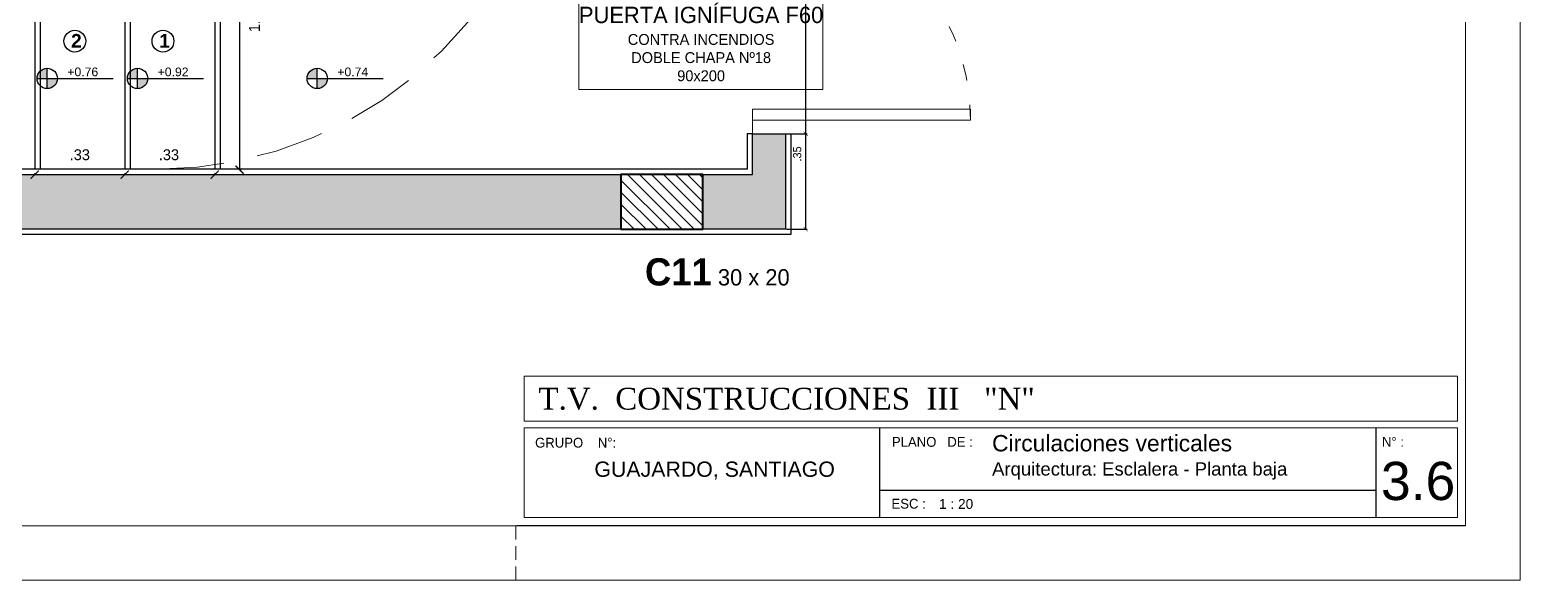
# Model space of a CAD drawing. Header units: millimetres. Extents: x -7 to 1246, y -1 to 1401.
# Drawn here: x 232.69 to 260.03, y -0.84 to 9.27 of the extents above; entities that cross this region are included whole.
import ezdxf
from ezdxf.enums import TextEntityAlignment as Align

# ---------------------------------------------------------------- set-up
doc = ezdxf.new("R2010")
doc.units = ezdxf.units.MM
doc.linetypes.add('ACAD_ISO03W100', pattern=[30, 12, -18])
doc.linetypes.add('HIDDEN', pattern=[0.375, 0.25, -0.125])
for name, color, linetype, lineweight in [('Anotaciones', 250, 'Continuous', 5), ('Carpinterias', 252, 'Continuous', 13), ('Columnas', 7, 'Continuous', 40), ('Cotas', 152, 'Continuous', 5), ('HATCH', 250, 'Continuous', 15), ('Muros', 7, 'Continuous', 30), ('Proyeccion', 252, 'HIDDEN', 13), ('Textos', 250, 'Continuous', 15)]:
    doc.layers.add(name, color=color, linetype=linetype, lineweight=lineweight)
doc.styles.add('CENTURYGOTIC', font='GOTHIC.TTF')
doc.styles.add('Estilo_Generado_2', font='GOTHICB.TTF')
doc.styles.add('Gotic', font='GOTHIC.TTF')
doc.styles.add('LOCALES', font='arial.ttf')
doc.styles.add('ROMAND', font='GOTHIC.TTF')
doc.styles.add('ROTULO', font='times.ttf')
doc.styles.get("Standard").update_dxf_attribs({"font": 'arial.ttf'})
doc.dimstyles.new('1 20', dxfattribs={"dimtxt": 0.15, "dimasz": 0.08, "dimexe": 0.03, "dimexo": 0.02, "dimgap": 0.05, "dimtad": 1, "dimlfac": 0.2, "dimzin": 4, "dimdsep": 46, "dimtxsty": 'CENTURYGOTIC', "dimblk": 'ARCHTICK', "dimcen": 0.06, "dimclrd": 256, "dimclre": 256, "dimclrt": 251, "dimadec": 0, "dimazin": 0, "dimtfac": 1, "dimtofl": 0, "dimtmove": 2, "dimatfit": 3, "dimldrblk": 'ARCHTICK', "dimfxl": 1, "dimtolj": 1, "dimtzin": 0, "dimarcsym": 0})
doc.dimstyles.new('Cota 1-20', dxfattribs={"dimtxt": 0.2, "dimasz": 0.15, "dimexe": 0.03, "dimexo": 0.02, "dimgap": 0.05, "dimtad": 1, "dimlfac": 0.2, "dimzin": 4, "dimdsep": 46, "dimtxsty": 'CENTURYGOTIC', "dimblk": 'ARCHTICK', "dimcen": 0.6, "dimclrd": 256, "dimclre": 256, "dimclrt": 256, "dimadec": 0, "dimazin": 0, "dimtfac": 1, "dimtofl": 0, "dimtmove": 2, "dimatfit": 3, "dimldrblk": 'ARCHTICK', "dimfxl": 1, "dimtolj": 1, "dimtzin": 0, "dimarcsym": 0})

# ---------------------------------------------------------------- blocks, each defined once
blk = doc.blocks.new('*U73')
at = {"transparency": 33554687}
for p, q in [((0, 0), (0.05, 0)), ((0.9, 0), (0.85, 0))]:
    blk.add_line(p, q, dxfattribs=at)
blk.add_lwpolyline([(0.05, 0), (0.05, 0.8), (0.09, 0.8), (0.09, 0)], close=True, dxfattribs=at)
at = {"linetype": 'ACAD_ISO03W100', "ltscale": 0.005, "transparency": 33554687}
blk.add_arc((0.05, 0), 0.8, 360, 90, dxfattribs=at)
blk = doc.blocks.new('esc pvpv')
at = {"true_color": 0xc7c8ca, "transparency": 33554687}
h = blk.add_hatch(color=9, dxfattribs=at)
h.dxf.hatch_style = 1
h.paths.add_polyline_path([(199.6015, 268.7916), (199.4015, 268.7916), (199.4015, 265.7916), (199.6015, 265.7916)])
h.paths.add_polyline_path([(203.7015, 268.9916), (199.7015, 268.9916), (199.7015, 268.7916), (203.7015, 268.7916)])
h.paths.add_polyline_path([(204.3045, 265.7916), (204.3045, 265.9416), (204.184, 265.9416), (204.184, 265.7916), (204.0015, 265.7916), (204.0015, 265.5916), (204.3045, 265.5916)])
h.paths.add_polyline_path([(204.5515, 268.7916), (204.5515, 268.9916), (204.0015, 268.9916), (204.0015, 268.7916), (204.184, 268.7916)])
h.paths.add_polyline_path([(203.8622, 266.8416), (203.8626, 267.1956), (203.8626, 267.4816), (203.8625, 267.4816), (203.8626, 267.6416), (203.8626, 267.7686), (203.8622, 267.7686)])
h = blk.add_hatch(color=9, dxfattribs=at)
h.dxf.hatch_style = 1
h.paths.add_polyline_path([(203.7015, 265.7916), (199.7015, 265.7916), (199.7015, 265.5916), (203.7015, 265.5916)])
for p, q in [((201.5515, 266.9416), (201.5515, 265.8116)), ((201.5715, 266.9416), (201.5715, 265.8116)), ((201.8815, 266.9416), (201.8815, 265.8116)), ((201.9015, 266.9416), (201.9015, 265.8116)), ((202.2115, 266.9416), (202.2115, 265.8116)), ((202.2315, 266.9416), (202.2315, 265.8116))]:
    blk.add_line(p, q)
for points in [[(204.3045, 265.9416), (204.3245, 265.9416), (204.3245, 265.5716), (199.4015, 265.5716), (199.3815, 265.5716), (199.3815, 269.0116), (204.2125, 269.0116)], [(204.184, 265.9416), (204.164, 265.9416), (204.164, 265.8116), (200.2348, 265.8116), (199.6215, 266.4249), (199.6215, 268.1583), (200.2348, 268.7716), (203.8815, 268.7716)]]:
    blk.add_lwpolyline(points)
at = {"layer": 'Columnas'}
blk.add_lwpolyline([(203.7015, 265.5916), (204.0015, 265.5916), (204.0015, 265.7916), (203.7015, 265.7916)], close=True, dxfattribs=at)
at = {"layer": 'Muros'}
blk.add_lwpolyline([(204.3045, 265.7916), (204.3045, 265.5916), (204.0015, 265.5916), (204.0015, 265.7916), (204.184, 265.7916), (204.184, 265.9416), (204.3045, 265.9416)], close=True, dxfattribs=at)
for points in [[(203.7015, 265.5916), (199.7015, 265.5916), (199.7015, 265.7916), (200.0568, 265.7916)], [(200.2266, 265.7916), (203.7015, 265.7916)]]:
    blk.add_lwpolyline(points, dxfattribs=at)
at = {"layer": 'Proyeccion'}
blk.add_lwpolyline([(201.1065, 265.8116, -1), (201.1065, 268.7716), (201.9966, 268.7716, -1), (201.9966, 265.8116)], format="xyb", close=True, dxfattribs=at)
at = {"layer": 'Carpinterias', "transparency": 33554687, "xscale": -1, "rotation": 270}
blk.add_blockref('*U73', (204.184, 265.9416), dxfattribs=at)
blk = doc.blocks.new('_ArchTick')
at = {"color": 0, "linetype": 'ByBlock', "const_width": 0.15}
blk.add_lwpolyline([(-0.5, -0.5), (0.5, 0.5)], dxfattribs=at)
blk = doc.blocks.new('*D525')
at = {"layer": 'Cotas', "lineweight": -2, "transparency": 16777216}
for p, q in [((234.434, 6.63), (234.434, 6.64)), ((234.434, 6.61), (236.084, 6.61)), ((236.084, 6.63), (236.084, 6.64))]:
    blk.add_line(p, q, dxfattribs=at)
at = {"layer": 'Defpoints', "color": 0, "transparency": 16777216}
for p in [(234.434, 6.61), (236.084, 6.61), (236.084, 6.61)]:
    blk.add_point(p, dxfattribs=at)
at = {"layer": 'Cotas', "lineweight": -2, "transparency": 16777216, "xscale": 0.15, "yscale": 0.15, "zscale": 0.15, "rotation": 180}
blk.add_blockref('_ArchTick', (234.434, 6.61), dxfattribs=at)
at = {"layer": 'Cotas', "lineweight": -2, "transparency": 16777216, "xscale": 0.15, "yscale": 0.15, "zscale": 0.15}
blk.add_blockref('_ArchTick', (236.084, 6.61), dxfattribs=at)
at = {"layer": 'Cotas', "transparency": 16777216, "insert": (235.244, 6.974), "char_height": 0.2, "attachment_point": 5, "style": 'CENTURYGOTIC'}
blk.add_mtext('\\A1;.33', dxfattribs=at)
blk = doc.blocks.new('*D526')
at = {"layer": 'Cotas', "lineweight": -2, "transparency": 16777216}
for p, q in [((232.784, 6.63), (232.784, 6.64)), ((232.784, 6.61), (234.434, 6.61)), ((234.434, 6.63), (234.434, 6.64))]:
    blk.add_line(p, q, dxfattribs=at)
at = {"layer": 'Defpoints', "color": 0, "transparency": 16777216}
for p in [(232.784, 6.61), (234.434, 6.61), (234.434, 6.61)]:
    blk.add_point(p, dxfattribs=at)
at = {"layer": 'Cotas', "lineweight": -2, "transparency": 16777216, "xscale": 0.15, "yscale": 0.15, "zscale": 0.15, "rotation": 180}
blk.add_blockref('_ArchTick', (232.784, 6.61), dxfattribs=at)
at = {"layer": 'Cotas', "lineweight": -2, "transparency": 16777216, "xscale": 0.15, "yscale": 0.15, "zscale": 0.15}
blk.add_blockref('_ArchTick', (234.434, 6.61), dxfattribs=at)
at = {"layer": 'Cotas', "transparency": 16777216, "insert": (233.61, 6.974), "char_height": 0.2, "attachment_point": 5, "style": 'CENTURYGOTIC'}
blk.add_mtext('\\A1;.33', dxfattribs=at)
blk = doc.blocks.new('Cota de nivel planta')
h = blk.add_hatch(color=256)
h.dxf.hatch_style = 1
h.paths.add_polyline_path([(0.466, 0), (0, 0), (0, -0.466, 0.414214)])
h.paths.add_polyline_path([(0, 0), (0, 0.466, 0.414214), (-0.466, 0)])
for p, q in [((-0.466, 0), (0.466, 0)), ((0, -0.466), (0, 0.466)), ((0.466, 0), (3.023, 0))]:
    blk.add_line(p, q)
blk.add_circle((0, 0), 0.466)
blk.add_attdef('NIVEL', text='', height=0.4).set_placement((1.628, 0.1), align=Align.CENTER)
blk = doc.blocks.new('*D553')
at = {"layer": 'Cotas', "lineweight": -2, "transparency": 16777216}
for p, q in [((230.453, 6.63), (230.453, 6.64)), ((230.453, 6.61), (232.784, 6.61)), ((232.784, 6.63), (232.784, 6.64))]:
    blk.add_line(p, q, dxfattribs=at)
at = {"layer": 'Defpoints', "color": 0, "transparency": 16777216}
for p in [(230.453, 6.61), (232.784, 6.61), (232.784, 6.61)]:
    blk.add_point(p, dxfattribs=at)
at = {"layer": 'Cotas', "lineweight": -2, "transparency": 16777216, "xscale": 0.15, "yscale": 0.15, "zscale": 0.15, "rotation": 180}
blk.add_blockref('_ArchTick', (230.453, 6.61), dxfattribs=at)
at = {"layer": 'Cotas', "lineweight": -2, "transparency": 16777216, "xscale": 0.15, "yscale": 0.15, "zscale": 0.15}
blk.add_blockref('_ArchTick', (232.784, 6.61), dxfattribs=at)
at = {"layer": 'Cotas', "transparency": 16777216, "insert": (231.512, 6.974), "char_height": 0.2, "attachment_point": 5, "style": 'CENTURYGOTIC'}
blk.add_mtext('\\A1;.47', dxfattribs=at)
blk = doc.blocks.new('*D569')
at = {"layer": 'Cotas', "lineweight": -2, "transparency": 16777216}
for p, q in [((246.069, 11.86), (246.951, 11.86)), ((246.921, 11.86), (246.921, 7.36)), ((246.569, 7.36), (246.951, 7.36))]:
    blk.add_line(p, q, dxfattribs=at)
at = {"layer": 'Defpoints', "color": 0, "transparency": 16777216}
for p in [(246.049, 11.86), (246.549, 7.36), (246.921, 7.36)]:
    blk.add_point(p, dxfattribs=at)
at = {"layer": 'Cotas', "lineweight": -2, "transparency": 16777216, "xscale": 0.08, "yscale": 0.08, "zscale": 0.08}
for p, rotation in [((246.921, 11.86), 90), ((246.921, 7.36), 270)]:
    blk.add_blockref('_ArchTick', p, dxfattribs=dict(at, rotation=rotation))
at = {"layer": 'Cotas', "color": 251, "transparency": 16777216, "insert": (246.792, 10.152), "char_height": 0.15, "attachment_point": 5, "rotation": 90, "style": 'CENTURYGOTIC'}
blk.add_mtext('\\A1;.90', dxfattribs=at)
blk = doc.blocks.new('*D570')
at = {"layer": 'Cotas', "lineweight": -2, "transparency": 16777216}
for p, q in [((246.569, 7.36), (246.951, 7.36)), ((246.921, 7.36), (246.921, 5.61)), ((246.569, 5.61), (246.951, 5.61))]:
    blk.add_line(p, q, dxfattribs=at)
at = {"layer": 'Defpoints', "color": 0, "transparency": 16777216}
for p in [(246.549, 7.36), (246.549, 5.61), (246.921, 5.61)]:
    blk.add_point(p, dxfattribs=at)
at = {"layer": 'Cotas', "lineweight": -2, "transparency": 16777216, "xscale": 0.08, "yscale": 0.08, "zscale": 0.08}
for p, rotation in [((246.921, 7.36), 90), ((246.921, 5.61), 270)]:
    blk.add_blockref('_ArchTick', p, dxfattribs=dict(at, rotation=rotation))
at = {"layer": 'Cotas', "color": 251, "transparency": 16777216, "insert": (246.767, 6.99), "char_height": 0.15, "attachment_point": 5, "rotation": 90, "style": 'CENTURYGOTIC'}
blk.add_mtext('\\A1;.35', dxfattribs=at)
blk = doc.blocks.new('*D571')
at = {"layer": 'Cotas', "lineweight": -2, "transparency": 16777216}
for p, q in [((235.091, 12.36), (236.57, 12.36)), ((236.54, 12.36), (236.54, 6.7)), ((236.56, 6.7), (236.57, 6.7))]:
    blk.add_line(p, q, dxfattribs=at)
at = {"layer": 'Defpoints', "color": 0, "transparency": 16777216}
for p in [(235.071, 12.36), (236.54, 6.7), (236.54, 6.7)]:
    blk.add_point(p, dxfattribs=at)
at = {"layer": 'Cotas', "lineweight": -2, "transparency": 16777216, "xscale": 0.15, "yscale": 0.15, "zscale": 0.15}
for p, rotation in [((236.54, 12.36), 90), ((236.54, 6.7), 270)]:
    blk.add_blockref('_ArchTick', p, dxfattribs=dict(at, rotation=rotation))
at = {"layer": 'Cotas', "transparency": 16777216, "insert": (236.814, 9.486), "char_height": 0.2, "attachment_point": 5, "rotation": 90, "style": 'CENTURYGOTIC'}
blk.add_mtext('\\A1;1.13', dxfattribs=at)

msp = doc.modelspace()

# ---------------------------------------------------------------- hatches: boundary and pattern name
at = {"layer": 'HATCH', "true_color": 0x000000}
h = msp.add_hatch(dxfattribs=at)
h.set_pattern_fill('ANSI31', color=18, scale=0.049, angle=90)
h.set_pattern_definition([(135, (32.64283, -285.99593), (-0.11000814, -0.11000814), [])])
h.paths.add_polyline_path([(245.034, 22.61), (243.534, 22.61), (243.534, 21.61), (245.034, 21.61)])
h.paths.add_polyline_path([(245.034, 6.61), (243.534, 6.61), (243.534, 5.61), (245.034, 5.61)])

# ---------------------------------------------------------------- linework, layer by layer
for p, q in [((248.275, 1.965), (248.275, 0.315)), ((257.375, 1.965), (257.375, 0.315)), ((248.275, 0.815), (257.375, 0.815)), ((259.025, 0.165), (241.625, 0.165))]:
    msp.add_line(p, q)
at = {"lineweight": 13}
for points in [[(218.025, -0.835), (260.025, -0.835), (260.025, 28.865), (218.025, 28.865)], [(258.875, 2.912), (258.875, 2.085), (241.759, 2.085), (241.759, 2.912)], [(258.875, 1.965), (258.875, 0.315), (241.759, 0.315), (241.759, 1.965)]]:
    msp.add_lwpolyline(points, close=True, dxfattribs=at)
at = {"lineweight": 13, "ltscale": 0.05}
msp.add_lwpolyline([(220.725, 0.165), (259.025, 0.165), (259.025, 27.865), (218.225, 27.865)], dxfattribs=at)
for centre in [(233.518, 9.061), (235.135, 9.061)]:
    msp.add_circle(centre, 0.2)
at = {"layer": 'Proyeccion'}
msp.add_line((241.609, 0.165), (241.609, -0.835), dxfattribs=at)
at = {"layer": 'Textos', "ltscale": 0.03}
msp.add_lwpolyline([(247.237, 8.175), (242.763, 8.175), (242.763, 9.846), (247.237, 9.846)], close=True, dxfattribs=at)

# ---------------------------------------------------------------- block references
at = {"xscale": 5, "yscale": 5, "zscale": 5}
msp.add_blockref('esc pvpv', (-774.973, -1322.348), dxfattribs=at)
ref = msp.add_blockref('Cota de nivel planta', (233.013, 8.376), dxfattribs=dict(xscale=0.4, yscale=0.4, zscale=0.4))
ref.add_attrib('NIVEL', '+0.76', dxfattribs={"layer": 'Anotaciones', "height": 0.16}).set_placement((233.664, 8.416), align=Align.CENTER)
ref = msp.add_blockref('Cota de nivel planta', (234.67, 8.376), dxfattribs=dict(xscale=0.4, yscale=0.4, zscale=0.4))
ref.add_attrib('NIVEL', '+0.92', dxfattribs={"layer": 'Anotaciones', "height": 0.16}).set_placement((235.321, 8.416), align=Align.CENTER)
ref = msp.add_blockref('Cota de nivel planta', (237.965, 8.376), dxfattribs=dict(xscale=0.4, yscale=0.4, zscale=0.4))
ref.add_attrib('NIVEL', '+0.74', dxfattribs={"layer": 'Anotaciones', "height": 0.16}).set_placement((238.616, 8.416), align=Align.CENTER)

# ---------------------------------------------------------------- texts
for s, height, style, p in [('T.V.  CONSTRUCCIONES  III   "N"', 0.4, 'ROTULO', (242.021, 2.297)), ('GRUPO    N°:', 0.18, 'ROMAND', (241.959, 1.599)), ('PLANO   DE :', 0.18, 'ROMAND', (248.503, 1.614)), ('Circulaciones verticales', 0.3, 'LOCALES', (250.34, 1.53)), ('N° :', 0.18, 'ROMAND', (257.491, 1.614)), ('GUAJARDO, SANTIAGO ', 0.28, 'LOCALES', (243.046, 1.063)), ('Arquitectura: Esclalera - Planta baja', 0.243, 'LOCALES', (250.34, 1.086)), ('3.6', 0.702, 'LOCALES', (257.472, 0.636)), ('ESC :          ', 0.18, 'ROMAND', (248.496, 0.479)), ('1 : 20', 0.18, 'LOCALES', (249.366, 0.475))]:
    msp.add_text(s, height=height, dxfattribs=dict(style=style)).set_placement(p)
at = {"layer": 'Textos', "ltscale": 0.03, "insert": (245.004, 9.007), "char_height": 0.16784, "width": 4.45147, "attachment_point": 5, "style": 'Gotic'}
msp.add_mtext('\\A1;{\\H1.78746x;PUERTA IGNÍFUGA F60\\P\\H0.66667x;CONTRA INCENDIOS\\PDOBLE CHAPA Nº18  \\P90x200}', dxfattribs=at)
at = {"layer": 'Textos', "linetype": 'Continuous', "char_height": 0.25, "width": 21.5584, "attachment_point": 3, "style": 'Estilo_Generado_2'}
for s, insert in [('\\A1;\\pxql;{\\f@Arial Unicode MS|b1|i0|c0|p34;2}', (255.008, 9.192)), ('\\A1;\\pxql;{\\f@Arial Unicode MS|b1|i0|c0|p34;1}', (256.625, 9.192))]:
    msp.add_mtext(s, dxfattribs=dict(at, insert=insert))
at = {"layer": 'Textos', "insert": (246.628, 5.075), "char_height": 0.5, "width": 6.25312, "attachment_point": 3, "style": 'Gotic'}
msp.add_mtext('{\\fCentury Gothic|b1|i0|c0|p34;C11\\fCentury Gothic|b0|i0|c0|p34;\\H0.6x; 30 x 20}', dxfattribs=at)

# ---------------------------------------------------------------- dimensions: what is measured, and where the dimension line sits
at = {"layer": 'Cotas'}
for base, p1, p2, angle, dimstyle, picture, middle in [((236.54, 6.7), (235.071, 12.36), (236.54, 6.7), 270, 'Cota 1-20', '*D571', (236.814, 9.486)), ((246.921, 7.36), (246.049, 11.86), (246.549, 7.36), 90, '1 20', '*D569', (246.792, 10.152)), ((246.921, 5.61), (246.549, 7.36), (246.549, 5.61), 90, '1 20', '*D570', (246.767, 6.99))]:
    dim = msp.add_linear_dim(base=base, p1=p1, p2=p2, angle=angle, dimstyle=dimstyle, dxfattribs=at)
    dim.commit()
    dim.dimension.update_dxf_attribs({"geometry": picture, "text_midpoint": middle, "dimtype": 160})
for base, p1, p2, picture, middle in [((232.784, 6.61), (230.453, 6.61), (232.784, 6.61), '*D553', (231.512, 6.974)), ((234.434, 6.61), (232.784, 6.61), (234.434, 6.61), '*D526', (233.61, 6.974)), ((236.084, 6.61), (234.434, 6.61), (236.084, 6.61), '*D525', (235.244, 6.974))]:
    dim = msp.add_linear_dim(base=base, p1=p1, p2=p2, dimstyle='Cota 1-20', dxfattribs=at)
    dim.commit()
    dim.dimension.update_dxf_attribs({"geometry": picture, "text_midpoint": middle, "dimtype": 160})

doc.saveas('drawing.dxf')
